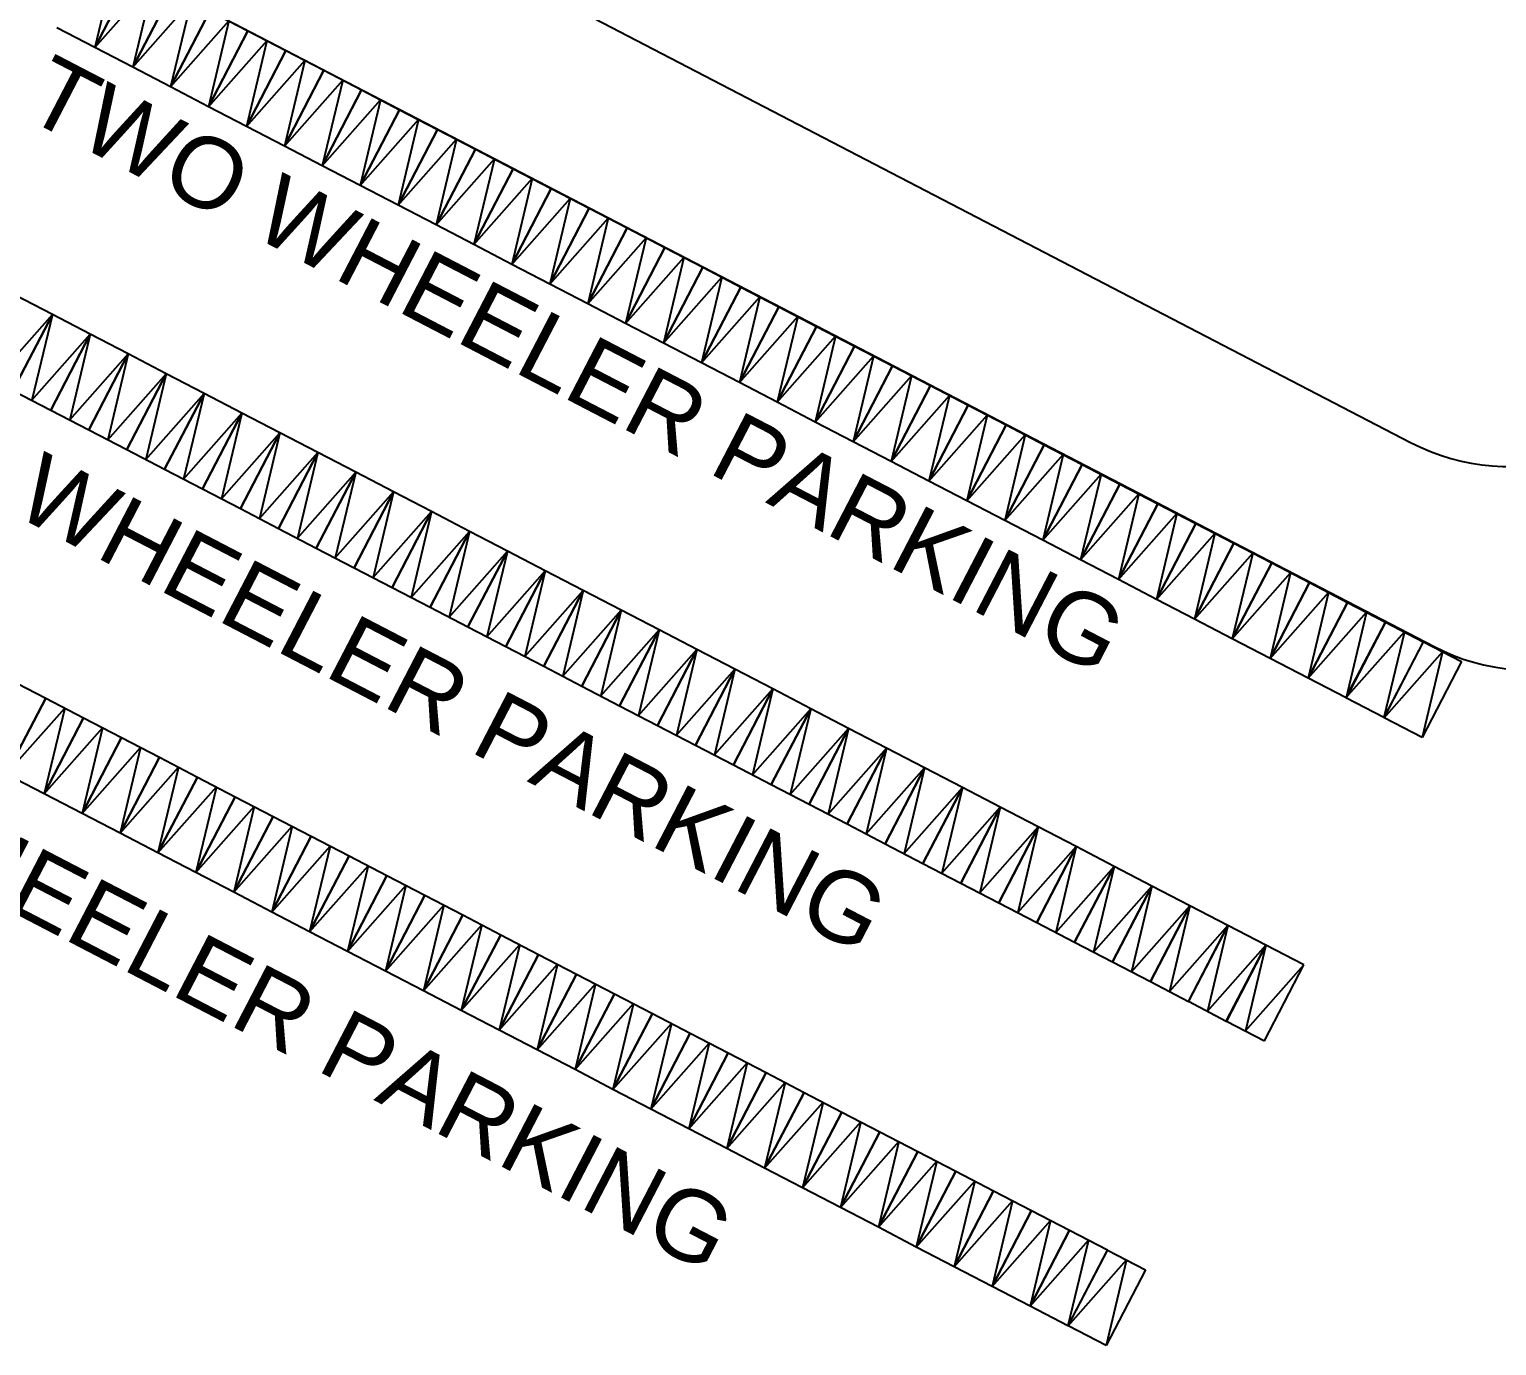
# Model space of a CAD drawing. Header units: millimetres. Extents: x 587797 to 2274247, y 1711 to 439204.
# Drawn here: x 2010778 to 2045117, y 284357 to 315153 of the extents above; entities that cross this region are included whole.
import ezdxf

# ---------------------------------------------------------------- set-up
doc = ezdxf.new("R2010")
doc.units = ezdxf.units.MM
doc.styles.get("Standard").update_dxf_attribs({"font": 'arial.ttf'})

msp = doc.modelspace()

# ---------------------------------------------------------------- linework, layer by layer
for p, q in [((1995612.164, 330163.692), (2043101.512, 305488.98)), ((1993767.915, 326614.221), (2043653.566, 300714.539)), ((2012787.259, 316732.072), (2012308.819, 314726.805)), ((2012308.819, 314726.805), (2013230.943, 316501.541)), ((2013230.943, 316501.541), (2012308.819, 314726.805)), ((2012308.819, 314726.805), (2013674.627, 316271.009)), ((2013674.627, 316271.009), (2013196.186, 314265.743)), ((2013196.186, 314265.743), (2014118.311, 316040.478)), ((2014118.311, 316040.478), (2013196.186, 314265.743)), ((2013196.186, 314265.743), (2014561.995, 315809.947)), ((2014561.995, 315809.947), (2014083.554, 313804.681)), ((2014083.554, 313804.681), (2015005.679, 315579.416)), ((2015005.679, 315579.416), (2014083.554, 313804.681)), ((2015005.679, 315579.416), (2015893.046, 315118.354)), ((2014083.554, 313804.681), (2015449.363, 315348.885)), ((2015449.363, 315348.885), (2014970.922, 313343.618)), ((2012308.819, 314726.805), (2011421.451, 315187.867)), ((2014970.922, 313343.618), (2015893.046, 315118.354)), ((2015893.046, 315118.354), (2014970.922, 313343.618)), ((2015893.046, 315118.354), (2016780.414, 314657.292)), ((2013196.186, 314265.743), (2012308.819, 314726.805)), ((2014970.922, 313343.618), (2016336.73, 314887.823)), ((2016336.73, 314887.823), (2015858.29, 312882.556)), ((2015858.29, 312882.556), (2016780.414, 314657.292)), ((2016780.414, 314657.292), (2015858.29, 312882.556)), ((2016780.414, 314657.292), (2017667.782, 314196.229)), ((2014083.554, 313804.681), (2013196.186, 314265.743)), ((2015858.29, 312882.556), (2017224.098, 314426.761)), ((2017224.098, 314426.761), (2016745.658, 312421.494)), ((2016745.658, 312421.494), (2017667.782, 314196.229)), ((2017667.782, 314196.229), (2016745.658, 312421.494)), ((2016745.658, 312421.494), (2018111.466, 313965.698)), ((2018111.466, 313965.698), (2017633.025, 311960.432)), ((2017667.782, 314196.229), (2018555.15, 313735.167)), ((2014970.922, 313343.618), (2014083.554, 313804.681)), ((2017633.025, 311960.432), (2018555.15, 313735.167)), ((2018555.15, 313735.167), (2017633.025, 311960.432)), ((2018555.15, 313735.167), (2019442.518, 313274.105)), ((2015858.29, 312882.556), (2014970.922, 313343.618)), ((2017633.025, 311960.432), (2018998.834, 313504.636)), ((2018998.834, 313504.636), (2018520.393, 311499.369)), ((2018520.393, 311499.369), (2019442.518, 313274.105)), ((2019442.518, 313274.105), (2018520.393, 311499.369)), ((2019442.518, 313274.105), (2020329.886, 312813.043)), ((2016745.658, 312421.494), (2015858.29, 312882.556)), ((2018520.393, 311499.369), (2019886.202, 313043.574)), ((2019886.202, 313043.574), (2019407.761, 311038.307)), ((2019407.761, 311038.307), (2020329.886, 312813.043)), ((2020329.886, 312813.043), (2019407.761, 311038.307)), ((2019407.761, 311038.307), (2020773.569, 312582.512)), ((2020773.569, 312582.512), (2020295.129, 310577.245)), ((2020329.886, 312813.043), (2021217.253, 312351.981)), ((2017633.025, 311960.432), (2016745.658, 312421.494)), ((2020295.129, 310577.245), (2021217.253, 312351.981)), ((2021217.253, 312351.981), (2020295.129, 310577.245)), ((2021217.253, 312351.981), (2022104.621, 311890.918)), ((2018520.393, 311499.369), (2017633.025, 311960.432)), ((2020295.129, 310577.245), (2021660.937, 312121.449)), ((2021660.937, 312121.449), (2021182.497, 310116.183)), ((2021182.497, 310116.183), (2022104.621, 311890.918)), ((2022104.621, 311890.918), (2021182.497, 310116.183)), ((2022104.621, 311890.918), (2022991.989, 311429.856)), ((2019407.761, 311038.307), (2018520.393, 311499.369)), ((2021182.497, 310116.183), (2022548.305, 311660.387)), ((2022548.305, 311660.387), (2022069.864, 309655.12)), ((2022069.864, 309655.12), (2022991.989, 311429.856)), ((2022991.989, 311429.856), (2022069.864, 309655.12)), ((2022069.864, 309655.12), (2023435.673, 311199.325)), ((2023435.673, 311199.325), (2022957.232, 309194.058)), ((2022991.989, 311429.856), (2023879.357, 310968.794)), ((2020295.129, 310577.245), (2019407.761, 311038.307)), ((2022957.232, 309194.058), (2023879.357, 310968.794)), ((2023879.357, 310968.794), (2022957.232, 309194.058)), ((2023879.357, 310968.794), (2024766.725, 310507.732)), ((2021182.497, 310116.183), (2020295.129, 310577.245)), ((2022957.232, 309194.058), (2024323.041, 310738.263)), ((2024323.041, 310738.263), (2023844.6, 308732.996)), ((2023844.6, 308732.996), (2024766.725, 310507.732)), ((2024766.725, 310507.732), (2023844.6, 308732.996)), ((2024766.725, 310507.732), (2025654.092, 310046.669)), ((2022069.864, 309655.12), (2021182.497, 310116.183)), ((2023844.6, 308732.996), (2025210.408, 310277.2)), ((2025210.408, 310277.2), (2024731.968, 308271.934)), ((2024731.968, 308271.934), (2025654.092, 310046.669)), ((2025654.092, 310046.669), (2024731.968, 308271.934)), ((2024731.968, 308271.934), (2026097.776, 309816.138)), ((2026097.776, 309816.138), (2025619.336, 307810.872)), ((2025654.092, 310046.669), (2026541.46, 309585.607)), ((2022957.232, 309194.058), (2022069.864, 309655.12)), ((2025619.336, 307810.872), (2026541.46, 309585.607)), ((2026541.46, 309585.607), (2025619.336, 307810.872)), ((2026541.46, 309585.607), (2027428.828, 309124.545)), ((2023844.6, 308732.996), (2022957.232, 309194.058)), ((2025619.336, 307810.872), (2026985.144, 309355.076)), ((2026985.144, 309355.076), (2026506.703, 307349.809)), ((2026506.703, 307349.809), (2027428.828, 309124.545)), ((2027428.828, 309124.545), (2026506.703, 307349.809)), ((2027428.828, 309124.545), (2028316.196, 308663.483)), ((2011317.181, 308480.474), (2010429.813, 308941.536)), ((2024731.968, 308271.934), (2023844.6, 308732.996)), ((2026506.703, 307349.809), (2027872.512, 308894.014)), ((2027872.512, 308894.014), (2027394.071, 306888.747)), ((2009951.372, 306936.269), (2011317.181, 308480.474)), ((2011317.181, 308480.474), (2010395.056, 306705.738)), ((2010395.056, 306705.738), (2011317.181, 308480.474)), ((2011317.181, 308480.474), (2010838.74, 306475.207)), ((2012204.549, 308019.411), (2011317.181, 308480.474)), ((2027394.071, 306888.747), (2028316.196, 308663.483)), ((2028316.196, 308663.483), (2027394.071, 306888.747)), ((2027394.071, 306888.747), (2028759.88, 308432.952)), ((2028759.88, 308432.952), (2028281.439, 306427.685)), ((2028316.196, 308663.483), (2029203.564, 308202.42)), ((2025619.336, 307810.872), (2024731.968, 308271.934)), ((2028281.439, 306427.685), (2029203.564, 308202.42)), ((2029203.564, 308202.42), (2028281.439, 306427.685)), ((2029203.564, 308202.42), (2030090.931, 307741.358)), ((2010838.74, 306475.207), (2012204.549, 308019.411)), ((2012204.549, 308019.411), (2011282.424, 306244.676)), ((2011282.424, 306244.676), (2012204.549, 308019.411)), ((2012204.549, 308019.411), (2011726.108, 306014.145)), ((2013091.916, 307558.349), (2012204.549, 308019.411)), ((2026506.703, 307349.809), (2025619.336, 307810.872)), ((2028281.439, 306427.685), (2029647.247, 307971.889)), ((2029647.247, 307971.889), (2029168.807, 305966.623)), ((2029168.807, 305966.623), (2030090.931, 307741.358)), ((2030090.931, 307741.358), (2029168.807, 305966.623)), ((2030090.931, 307741.358), (2030978.299, 307280.296)), ((2011726.108, 306014.145), (2013091.916, 307558.349)), ((2013091.916, 307558.349), (2012169.792, 305783.614)), ((2012169.792, 305783.614), (2013091.916, 307558.349)), ((2013091.916, 307558.349), (2012613.476, 305553.083)), ((2013979.284, 307097.287), (2013091.916, 307558.349)), ((2027394.071, 306888.747), (2026506.703, 307349.809)), ((2029168.807, 305966.623), (2030534.615, 307510.827)), ((2030534.615, 307510.827), (2030056.175, 305505.56)), ((2012613.476, 305553.083), (2013979.284, 307097.287)), ((2013979.284, 307097.287), (2013057.16, 305322.551)), ((2013057.16, 305322.551), (2013979.284, 307097.287)), ((2013979.284, 307097.287), (2013500.844, 305092.02)), ((2014866.652, 306636.225), (2013979.284, 307097.287)), ((2030056.175, 305505.56), (2030978.299, 307280.296)), ((2030978.299, 307280.296), (2030056.175, 305505.56)), ((2030056.175, 305505.56), (2031421.983, 307049.765)), ((2031421.983, 307049.765), (2030943.542, 305044.498)), ((2030978.299, 307280.296), (2031865.667, 306819.234)), ((2010395.056, 306705.738), (2011282.424, 306244.676)), ((2028281.439, 306427.685), (2027394.071, 306888.747)), ((2030943.542, 305044.498), (2031865.667, 306819.234)), ((2031865.667, 306819.234), (2030943.542, 305044.498)), ((2031865.667, 306819.234), (2032753.035, 306358.171)), ((2013500.844, 305092.02), (2014866.652, 306636.225)), ((2014866.652, 306636.225), (2013944.528, 304861.489)), ((2013944.528, 304861.489), (2014866.652, 306636.225)), ((2014866.652, 306636.225), (2014388.211, 304630.958)), ((2015754.02, 306175.163), (2014866.652, 306636.225)), ((2029168.807, 305966.623), (2028281.439, 306427.685)), ((2030943.542, 305044.498), (2032309.351, 306588.703)), ((2032309.351, 306588.703), (2031830.91, 304583.436)), ((2031830.91, 304583.436), (2032753.035, 306358.171)), ((2032753.035, 306358.171), (2031830.91, 304583.436)), ((2032753.035, 306358.171), (2033640.403, 305897.109)), ((2011282.424, 306244.676), (2012169.792, 305783.614)), ((2014388.211, 304630.958), (2015754.02, 306175.163)), ((2015754.02, 306175.163), (2014831.895, 304400.427)), ((2014831.895, 304400.427), (2015754.02, 306175.163)), ((2015754.02, 306175.163), (2015275.579, 304169.896)), ((2016641.388, 305714.1), (2015754.02, 306175.163)), ((2030056.175, 305505.56), (2029168.807, 305966.623)), ((2031830.91, 304583.436), (2033196.719, 306127.64)), ((2033196.719, 306127.64), (2032718.278, 304122.374)), ((2012169.792, 305783.614), (2013057.16, 305322.551)), ((2015275.579, 304169.896), (2016641.388, 305714.1)), ((2016641.388, 305714.1), (2015719.263, 303939.365)), ((2015719.263, 303939.365), (2016641.388, 305714.1)), ((2016641.388, 305714.1), (2016162.947, 303708.834)), ((2017528.755, 305253.038), (2016641.388, 305714.1)), ((2032718.278, 304122.374), (2033640.403, 305897.109)), ((2033640.403, 305897.109), (2032718.278, 304122.374)), ((2032718.278, 304122.374), (2034084.086, 305666.578)), ((2034084.086, 305666.578), (2033605.646, 303661.311)), ((2033640.403, 305897.109), (2034527.77, 305436.047)), ((2013057.16, 305322.551), (2013944.528, 304861.489)), ((2030943.542, 305044.498), (2030056.175, 305505.56)), ((2033605.646, 303661.311), (2034527.77, 305436.047)), ((2034527.77, 305436.047), (2033605.646, 303661.311)), ((2034527.77, 305436.047), (2035415.138, 304974.985)), ((2016162.947, 303708.834), (2017528.755, 305253.038)), ((2017528.755, 305253.038), (2016606.631, 303478.302)), ((2016606.631, 303478.302), (2017528.755, 305253.038)), ((2017528.755, 305253.038), (2017050.315, 303247.771)), ((2018416.123, 304791.976), (2017528.755, 305253.038)), ((2031830.91, 304583.436), (2030943.542, 305044.498)), ((2033605.646, 303661.311), (2034971.454, 305205.516)), ((2034971.454, 305205.516), (2034493.014, 303200.249)), ((2034493.014, 303200.249), (2035415.138, 304974.985)), ((2035415.138, 304974.985), (2034493.014, 303200.249)), ((2035415.138, 304974.985), (2036302.506, 304513.923)), ((2013944.528, 304861.489), (2014831.895, 304400.427)), ((2017050.315, 303247.771), (2018416.123, 304791.976)), ((2018416.123, 304791.976), (2017493.999, 303017.24)), ((2017493.999, 303017.24), (2018416.123, 304791.976)), ((2018416.123, 304791.976), (2017937.683, 302786.709)), ((2019303.491, 304330.914), (2018416.123, 304791.976)), ((2034493.014, 303200.249), (2035858.822, 304744.454)), ((2035858.822, 304744.454), (2035380.382, 302739.187)), ((2014831.895, 304400.427), (2015719.263, 303939.365)), ((2017937.683, 302786.709), (2019303.491, 304330.914)), ((2019303.491, 304330.914), (2018381.367, 302556.178)), ((2018381.367, 302556.178), (2019303.491, 304330.914)), ((2019303.491, 304330.914), (2018825.05, 302325.647)), ((2020190.859, 303869.851), (2019303.491, 304330.914)), ((2032718.278, 304122.374), (2031830.91, 304583.436)), ((2035380.382, 302739.187), (2036302.506, 304513.923)), ((2036302.506, 304513.923), (2035380.382, 302739.187)), ((2035380.382, 302739.187), (2036746.19, 304283.391)), ((2036746.19, 304283.391), (2036267.749, 302278.125)), ((2036302.506, 304513.923), (2037189.874, 304052.86)), ((2015719.263, 303939.365), (2016606.631, 303478.302)), ((2033605.646, 303661.311), (2032718.278, 304122.374)), ((2036267.749, 302278.125), (2037189.874, 304052.86)), ((2037189.874, 304052.86), (2036267.749, 302278.125)), ((2037189.874, 304052.86), (2038077.242, 303591.798)), ((2018825.05, 302325.647), (2020190.859, 303869.851)), ((2020190.859, 303869.851), (2019268.734, 302095.116)), ((2019268.734, 302095.116), (2020190.859, 303869.851)), ((2020190.859, 303869.851), (2019712.418, 301864.585)), ((2021078.227, 303408.789), (2020190.859, 303869.851)), ((2034493.014, 303200.249), (2033605.646, 303661.311)), ((2036267.749, 302278.125), (2037633.558, 303822.329)), ((2037633.558, 303822.329), (2037155.117, 301817.062)), ((2037155.117, 301817.062), (2038077.242, 303591.798)), ((2038077.242, 303591.798), (2037155.117, 301817.062)), ((2038077.242, 303591.798), (2038964.609, 303130.736)), ((2016606.631, 303478.302), (2017493.999, 303017.24)), ((2019712.418, 301864.585), (2021078.227, 303408.789)), ((2021078.227, 303408.789), (2020156.102, 301634.054)), ((2020156.102, 301634.054), (2021078.227, 303408.789)), ((2021078.227, 303408.789), (2020599.786, 301403.522)), ((2021965.594, 302947.727), (2021078.227, 303408.789)), ((2037155.117, 301817.062), (2038520.925, 303361.267)), ((2038520.925, 303361.267), (2038042.485, 301356)), ((2017493.999, 303017.24), (2018381.367, 302556.178)), ((2020599.786, 301403.522), (2021965.594, 302947.727)), ((2021965.594, 302947.727), (2021043.47, 301172.991)), ((2021043.47, 301172.991), (2021965.594, 302947.727)), ((2021965.594, 302947.727), (2021487.154, 300942.46)), ((2022852.962, 302486.665), (2021965.594, 302947.727)), ((2035380.382, 302739.187), (2034493.014, 303200.249)), ((2038042.485, 301356), (2038964.609, 303130.736)), ((2038964.609, 303130.736), (2038042.485, 301356)), ((2038042.485, 301356), (2039408.293, 302900.205)), ((2039408.293, 302900.205), (2038929.853, 300894.938)), ((2038964.609, 303130.736), (2039851.977, 302669.674)), ((2018381.367, 302556.178), (2019268.734, 302095.116)), ((2036267.749, 302278.125), (2035380.382, 302739.187)), ((2038929.853, 300894.938), (2039851.977, 302669.674)), ((2039851.977, 302669.674), (2038929.853, 300894.938)), ((2039851.977, 302669.674), (2040739.345, 302208.611)), ((2021487.154, 300942.46), (2022852.962, 302486.665)), ((2022852.962, 302486.665), (2021930.838, 300711.929)), ((2021930.838, 300711.929), (2022852.962, 302486.665)), ((2022852.962, 302486.665), (2022374.522, 300481.398)), ((2023740.33, 302025.602), (2022852.962, 302486.665)), ((2037155.117, 301817.062), (2036267.749, 302278.125)), ((2038929.853, 300894.938), (2040295.661, 302439.143)), ((2040295.661, 302439.143), (2039817.221, 300433.876)), ((2039817.221, 300433.876), (2040739.345, 302208.611)), ((2040739.345, 302208.611), (2039817.221, 300433.876)), ((2040739.345, 302208.611), (2041626.713, 301747.549)), ((2019268.734, 302095.116), (2020156.102, 301634.054)), ((2022374.522, 300481.398), (2023740.33, 302025.602)), ((2023740.33, 302025.602), (2022818.206, 300250.867)), ((2022818.206, 300250.867), (2023740.33, 302025.602)), ((2023740.33, 302025.602), (2023261.89, 300020.336)), ((2024627.698, 301564.54), (2023740.33, 302025.602)), ((2039817.221, 300433.876), (2041183.029, 301978.08)), ((2041183.029, 301978.08), (2040704.588, 299972.814)), ((2020156.102, 301634.054), (2021043.47, 301172.991)), ((2023261.89, 300020.336), (2024627.698, 301564.54)), ((2024627.698, 301564.54), (2023705.573, 299789.805)), ((2023705.573, 299789.805), (2024627.698, 301564.54)), ((2024627.698, 301564.54), (2024149.257, 299559.274)), ((2025515.066, 301103.478), (2024627.698, 301564.54)), ((2038042.485, 301356), (2037155.117, 301817.062)), ((2040704.588, 299972.814), (2041626.713, 301747.549)), ((2041626.713, 301747.549), (2040704.588, 299972.814)), ((2040704.588, 299972.814), (2042070.397, 301517.018)), ((2042070.397, 301517.018), (2041591.956, 299511.751)), ((2041626.713, 301747.549), (2042514.081, 301286.487)), ((2021043.47, 301172.991), (2021930.838, 300711.929)), ((2038929.853, 300894.938), (2038042.485, 301356)), ((2041591.321, 299512.081), (2042513.445, 301286.817)), ((2042514.081, 301286.487), (2041591.956, 299511.751)), ((2042513.445, 301286.817), (2043400.813, 300825.755)), ((2024149.257, 299559.274), (2025515.066, 301103.478)), ((2025515.066, 301103.478), (2024592.941, 299328.742)), ((2024592.941, 299328.742), (2025515.066, 301103.478)), ((2025515.066, 301103.478), (2025036.625, 299098.211)), ((2026402.433, 300642.416), (2025515.066, 301103.478)), ((2039817.221, 300433.876), (2038929.853, 300894.938)), ((2041591.321, 299512.081), (2042957.129, 301056.286)), ((2042957.129, 301056.286), (2042478.688, 299051.019)), ((2043400.813, 300825.755), (2042478.688, 299051.019)), ((2042483.147, 299048.703), (2043405.272, 300823.438)), ((2043405.272, 300823.438), (2044292.639, 300362.376)), ((2021930.838, 300711.929), (2022818.206, 300250.867)), ((2025036.625, 299098.211), (2026402.433, 300642.416)), ((2026402.433, 300642.416), (2025480.309, 298867.68)), ((2025480.309, 298867.68), (2026402.433, 300642.416)), ((2026402.433, 300642.416), (2025923.993, 298637.149)), ((2027289.801, 300181.354), (2026402.433, 300642.416)), ((2042483.147, 299048.703), (2043848.955, 300592.907)), ((2043848.955, 300592.907), (2043370.515, 298587.64)), ((2022818.206, 300250.867), (2023705.573, 299789.805)), ((2025923.993, 298637.149), (2027289.801, 300181.354)), ((2027289.801, 300181.354), (2026367.677, 298406.618)), ((2026367.677, 298406.618), (2027289.801, 300181.354)), ((2027289.801, 300181.354), (2026811.361, 298176.087)), ((2028177.169, 299720.291), (2027289.801, 300181.354)), ((2040704.588, 299972.814), (2039817.221, 300433.876)), ((2044292.639, 300362.376), (2043370.515, 298587.64)), ((2010273.953, 299965.946), (2011161.32, 299504.884)), ((2023705.573, 299789.805), (2024592.941, 299328.742)), ((2041591.956, 299511.751), (2040704.588, 299972.814)), ((2010239.196, 297730.148), (2011161.32, 299504.884)), ((2011161.32, 299504.884), (2010239.196, 297730.148)), ((2011161.32, 299504.884), (2012048.688, 299043.821)), ((2026811.361, 298176.087), (2028177.169, 299720.291)), ((2028177.169, 299720.291), (2027255.045, 297945.556)), ((2027255.045, 297945.556), (2028177.169, 299720.291)), ((2028177.169, 299720.291), (2027698.729, 297715.025)), ((2029064.537, 299259.229), (2028177.169, 299720.291)), ((2042478.688, 299051.019), (2041591.321, 299512.081)), ((2010239.196, 297730.148), (2011605.004, 299274.353)), ((2011605.004, 299274.353), (2011126.564, 297269.086)), ((2024592.941, 299328.742), (2025480.309, 298867.68)), ((2027698.729, 297715.025), (2029064.537, 299259.229)), ((2029064.537, 299259.229), (2028142.412, 297484.493)), ((2028142.412, 297484.493), (2029064.537, 299259.229)), ((2029064.537, 299259.229), (2028586.096, 297253.962)), ((2029951.905, 298798.167), (2029064.537, 299259.229)), ((2011126.564, 297269.086), (2012048.688, 299043.821)), ((2012048.688, 299043.821), (2011126.564, 297269.086)), ((2011126.564, 297269.086), (2012492.372, 298813.29)), ((2012492.372, 298813.29), (2012013.931, 296808.024)), ((2012048.688, 299043.821), (2012936.056, 298582.759)), ((2025480.309, 298867.68), (2026367.677, 298406.618)), ((2028586.096, 297253.962), (2029951.905, 298798.167)), ((2029951.905, 298798.167), (2029029.78, 297023.431)), ((2029029.78, 297023.431), (2029951.905, 298798.167)), ((2029951.905, 298798.167), (2029473.464, 296792.9)), ((2030839.273, 298337.105), (2029951.905, 298798.167)), ((2043370.515, 298587.64), (2042483.147, 299048.703)), ((2012013.931, 296808.024), (2012936.056, 298582.759)), ((2012936.056, 298582.759), (2012013.931, 296808.024)), ((2012936.056, 298582.759), (2013823.424, 298121.697)), ((2012013.931, 296808.024), (2013379.74, 298352.228)), ((2013379.74, 298352.228), (2012901.299, 296346.961)), ((2012901.299, 296346.961), (2013823.424, 298121.697)), ((2013823.424, 298121.697), (2012901.299, 296346.961)), ((2013823.424, 298121.697), (2014710.792, 297660.635)), ((2026367.677, 298406.618), (2027255.045, 297945.556)), ((2029473.464, 296792.9), (2030839.273, 298337.105)), ((2030839.273, 298337.105), (2029917.148, 296562.369)), ((2029917.148, 296562.369), (2030839.273, 298337.105)), ((2030839.273, 298337.105), (2030360.832, 296331.838)), ((2031726.64, 297876.042), (2030839.273, 298337.105)), ((2011126.564, 297269.086), (2010239.196, 297730.148)), ((2012901.299, 296346.961), (2014267.108, 297891.166)), ((2014267.108, 297891.166), (2013788.667, 295885.899)), ((2027255.045, 297945.556), (2028142.412, 297484.493)), ((2030360.832, 296331.838), (2031726.64, 297876.042)), ((2031726.64, 297876.042), (2030804.516, 296101.307)), ((2030804.516, 296101.307), (2031726.64, 297876.042)), ((2031726.64, 297876.042), (2031248.2, 295870.776)), ((2032614.008, 297414.98), (2031726.64, 297876.042)), ((2013788.667, 295885.899), (2014710.792, 297660.635)), ((2014710.792, 297660.635), (2013788.667, 295885.899)), ((2013788.667, 295885.899), (2015154.475, 297430.104)), ((2015154.475, 297430.104), (2014676.035, 295424.837)), ((2014710.792, 297660.635), (2015598.159, 297199.573)), ((2028142.412, 297484.493), (2029029.78, 297023.431)), ((2031248.2, 295870.776), (2032614.008, 297414.98)), ((2032614.008, 297414.98), (2031691.884, 295640.245)), ((2031691.884, 295640.245), (2032614.008, 297414.98)), ((2032614.008, 297414.98), (2032135.568, 295409.713)), ((2033501.376, 296953.918), (2032614.008, 297414.98)), ((2012013.931, 296808.024), (2011126.564, 297269.086)), ((2014676.035, 295424.837), (2015598.159, 297199.573)), ((2015598.159, 297199.573), (2014676.035, 295424.837)), ((2015598.159, 297199.573), (2016485.527, 296738.51)), ((2012901.299, 296346.961), (2012013.931, 296808.024)), ((2014676.035, 295424.837), (2016041.843, 296969.041)), ((2016041.843, 296969.041), (2015563.403, 294963.775)), ((2015563.403, 294963.775), (2016485.527, 296738.51)), ((2016485.527, 296738.51), (2015563.403, 294963.775)), ((2016485.527, 296738.51), (2017372.895, 296277.448)), ((2029029.78, 297023.431), (2029917.148, 296562.369)), ((2032135.568, 295409.713), (2033501.376, 296953.918)), ((2033501.376, 296953.918), (2032579.251, 295179.182)), ((2032579.251, 295179.182), (2033501.376, 296953.918)), ((2033501.376, 296953.918), (2033022.935, 294948.651)), ((2034388.744, 296492.856), (2033501.376, 296953.918)), ((2013788.667, 295885.899), (2012901.299, 296346.961)), ((2015563.403, 294963.775), (2016929.211, 296507.979)), ((2016929.211, 296507.979), (2016450.771, 294502.712)), ((2029917.148, 296562.369), (2030804.516, 296101.307)), ((2033022.935, 294948.651), (2034388.744, 296492.856)), ((2034388.744, 296492.856), (2033466.619, 294718.12)), ((2033466.619, 294718.12), (2034388.744, 296492.856)), ((2034388.744, 296492.856), (2033910.303, 294487.589)), ((2035276.112, 296031.793), (2034388.744, 296492.856)), ((2016450.771, 294502.712), (2017372.895, 296277.448)), ((2017372.895, 296277.448), (2016450.771, 294502.712)), ((2016450.771, 294502.712), (2017816.579, 296046.917)), ((2017816.579, 296046.917), (2017338.138, 294041.65)), ((2017372.895, 296277.448), (2018260.263, 295816.386)), ((2030804.516, 296101.307), (2031691.884, 295640.245)), ((2033910.303, 294487.589), (2035276.112, 296031.793)), ((2035276.112, 296031.793), (2034353.987, 294257.058)), ((2034353.987, 294257.058), (2035276.112, 296031.793)), ((2035276.112, 296031.793), (2034797.671, 294026.527)), ((2036163.479, 295570.731), (2035276.112, 296031.793)), ((2014676.035, 295424.837), (2013788.667, 295885.899)), ((2017338.138, 294041.65), (2018260.263, 295816.386)), ((2018260.263, 295816.386), (2017338.138, 294041.65)), ((2018260.263, 295816.386), (2019147.631, 295355.324)), ((2015563.403, 294963.775), (2014676.035, 295424.837)), ((2017338.138, 294041.65), (2018703.947, 295585.855)), ((2018703.947, 295585.855), (2018225.506, 293580.588)), ((2018225.506, 293580.588), (2019147.631, 295355.324)), ((2019147.631, 295355.324), (2018225.506, 293580.588)), ((2019147.631, 295355.324), (2020034.998, 294894.261)), ((2031691.884, 295640.245), (2032579.251, 295179.182)), ((2034797.671, 294026.527), (2036163.479, 295570.731)), ((2036163.479, 295570.731), (2035241.355, 293795.996)), ((2035241.355, 293795.996), (2036163.479, 295570.731)), ((2036163.479, 295570.731), (2035685.039, 293565.464)), ((2037050.847, 295109.669), (2036163.479, 295570.731)), ((2018225.506, 293580.588), (2019591.314, 295124.792)), ((2019591.314, 295124.792), (2019112.874, 293119.526)), ((2032579.251, 295179.182), (2033466.619, 294718.12)), ((2035685.039, 293565.464), (2037050.847, 295109.669)), ((2037050.847, 295109.669), (2036128.723, 293334.933)), ((2036128.723, 293334.933), (2037050.847, 295109.669)), ((2037050.847, 295109.669), (2036572.407, 293104.402)), ((2037938.215, 294648.607), (2037050.847, 295109.669)), ((2016450.771, 294502.712), (2015563.403, 294963.775)), ((2019112.874, 293119.526), (2020034.998, 294894.261)), ((2020034.998, 294894.261), (2019112.874, 293119.526)), ((2019112.874, 293119.526), (2020478.682, 294663.73)), ((2020478.682, 294663.73), (2020000.242, 292658.464)), ((2020034.998, 294894.261), (2020922.366, 294433.199)), ((2033466.619, 294718.12), (2034353.987, 294257.058)), ((2036572.407, 293104.402), (2037938.215, 294648.607)), ((2037938.215, 294648.607), (2037016.09, 292873.871)), ((2037016.09, 292873.871), (2037938.215, 294648.607)), ((2037938.215, 294648.607), (2037459.774, 292643.34)), ((2038825.583, 294187.545), (2037938.215, 294648.607)), ((2017338.138, 294041.65), (2016450.771, 294502.712)), ((2020000.242, 292658.464), (2020922.366, 294433.199)), ((2020922.366, 294433.199), (2020000.242, 292658.464)), ((2020922.366, 294433.199), (2021809.734, 293972.137)), ((2018225.506, 293580.588), (2017338.138, 294041.65)), ((2020000.242, 292658.464), (2021366.05, 294202.668)), ((2021366.05, 294202.668), (2020887.61, 292197.401)), ((2020887.61, 292197.401), (2021809.734, 293972.137)), ((2021809.734, 293972.137), (2020887.61, 292197.401)), ((2021809.734, 293972.137), (2022697.102, 293511.075)), ((2034353.987, 294257.058), (2035241.355, 293795.996)), ((2037459.774, 292643.34), (2038825.583, 294187.545)), ((2038824.947, 294187.875), (2037902.823, 292413.139)), ((2037903.458, 292412.809), (2038825.583, 294187.545)), ((2038824.947, 294187.875), (2038346.507, 292182.608)), ((2039712.315, 293726.812), (2038824.947, 294187.875)), ((2020887.61, 292197.401), (2022253.418, 293741.606)), ((2022253.418, 293741.606), (2021774.977, 291736.339)), ((2035241.355, 293795.996), (2036128.723, 293334.933)), ((2038346.507, 292182.608), (2039712.315, 293726.812)), ((2038790.191, 291952.077), (2039712.315, 293726.812)), ((2039716.774, 293724.496), (2038794.649, 291949.76)), ((2039716.774, 293724.496), (2039238.333, 291719.229)), ((2040604.142, 293263.434), (2039716.774, 293724.496)), ((2019112.874, 293119.526), (2018225.506, 293580.588)), ((2021774.977, 291736.339), (2022697.102, 293511.075)), ((2022697.102, 293511.075), (2021774.977, 291736.339)), ((2021774.977, 291736.339), (2023140.786, 293280.544)), ((2023140.786, 293280.544), (2022662.345, 291275.277)), ((2022697.102, 293511.075), (2023584.47, 293050.012)), ((2036128.723, 293334.933), (2037016.09, 292873.871)), ((2039238.333, 291719.229), (2040604.142, 293263.434)), ((2039682.017, 291488.698), (2040604.142, 293263.434)), ((2020000.242, 292658.464), (2019112.874, 293119.526)), ((2022662.345, 291275.277), (2023584.47, 293050.012)), ((2023584.47, 293050.012), (2022662.345, 291275.277)), ((2023584.47, 293050.012), (2024471.837, 292588.95)), ((2020887.61, 292197.401), (2020000.242, 292658.464)), ((2022662.345, 291275.277), (2024028.154, 292819.481)), ((2024028.154, 292819.481), (2023549.713, 290814.215)), ((2023549.713, 290814.215), (2024471.837, 292588.95)), ((2024471.837, 292588.95), (2023549.713, 290814.215)), ((2024471.837, 292588.95), (2025359.205, 292127.888)), ((2037016.09, 292873.871), (2037903.458, 292412.809)), ((2023549.713, 290814.215), (2024915.521, 292358.419)), ((2024915.521, 292358.419), (2024437.081, 290353.152)), ((2037902.823, 292413.139), (2038790.191, 291952.077)), ((2021774.977, 291736.339), (2020887.61, 292197.401)), ((2024437.081, 290353.152), (2025359.205, 292127.888)), ((2025359.205, 292127.888), (2024437.081, 290353.152)), ((2024437.081, 290353.152), (2025802.889, 291897.357)), ((2025802.889, 291897.357), (2025324.449, 289892.09)), ((2025359.205, 292127.888), (2026246.573, 291666.826)), ((2038794.649, 291949.76), (2039682.017, 291488.698)), ((2022662.345, 291275.277), (2021774.977, 291736.339)), ((2025324.449, 289892.09), (2026246.573, 291666.826)), ((2026246.573, 291666.826), (2025324.449, 289892.09)), ((2026246.573, 291666.826), (2027133.941, 291205.764)), ((2023549.713, 290814.215), (2022662.345, 291275.277)), ((2025324.449, 289892.09), (2026690.257, 291436.295)), ((2026690.257, 291436.295), (2026211.816, 289431.028)), ((2026211.816, 289431.028), (2027133.941, 291205.764)), ((2027133.941, 291205.764), (2026211.816, 289431.028)), ((2027133.941, 291205.764), (2028021.309, 290744.701)), ((2026211.816, 289431.028), (2027577.625, 290975.232)), ((2027577.625, 290975.232), (2027099.184, 288969.966)), ((2024437.081, 290353.152), (2023549.713, 290814.215)), ((2027099.184, 288969.966), (2028021.309, 290744.701)), ((2028021.309, 290744.701), (2027099.184, 288969.966)), ((2027099.184, 288969.966), (2028464.993, 290514.17)), ((2028464.993, 290514.17), (2027986.552, 288508.903)), ((2028021.309, 290744.701), (2028908.676, 290283.639)), ((2025324.449, 289892.09), (2024437.081, 290353.152)), ((2027986.552, 288508.903), (2028908.676, 290283.639)), ((2028908.676, 290283.639), (2027986.552, 288508.903)), ((2028908.676, 290283.639), (2029796.044, 289822.577)), ((2026211.816, 289431.028), (2025324.449, 289892.09)), ((2027986.552, 288508.903), (2029352.36, 290053.108)), ((2029352.36, 290053.108), (2028873.92, 288047.841)), ((2028873.92, 288047.841), (2029796.044, 289822.577)), ((2029796.044, 289822.577), (2028873.92, 288047.841)), ((2029796.044, 289822.577), (2030683.412, 289361.515)), ((2028873.92, 288047.841), (2030239.728, 289592.046)), ((2030239.728, 289592.046), (2029761.288, 287586.779)), ((2027099.184, 288969.966), (2026211.816, 289431.028)), ((2029761.288, 287586.779), (2030683.412, 289361.515)), ((2030683.412, 289361.515), (2029761.288, 287586.779)), ((2030683.412, 289361.515), (2031570.78, 288900.452)), ((2027986.552, 288508.903), (2027099.184, 288969.966)), ((2029761.288, 287586.779), (2031127.096, 289130.983)), ((2031127.096, 289130.983), (2030648.655, 287125.717)), ((2030648.655, 287125.717), (2031570.78, 288900.452)), ((2031570.78, 288900.452), (2030648.655, 287125.717)), ((2031570.78, 288900.452), (2032458.148, 288439.39)), ((2028873.92, 288047.841), (2027986.552, 288508.903)), ((2030648.655, 287125.717), (2032014.464, 288669.921)), ((2032014.464, 288669.921), (2031536.023, 286664.655)), ((2031536.023, 286664.655), (2032458.148, 288439.39)), ((2032458.148, 288439.39), (2031536.023, 286664.655)), ((2031536.023, 286664.655), (2032901.832, 288208.859)), ((2032901.832, 288208.859), (2032423.391, 286203.592)), ((2032458.148, 288439.39), (2033345.515, 287978.328)), ((2029761.288, 287586.779), (2028873.92, 288047.841)), ((2032423.391, 286203.592), (2033345.515, 287978.328)), ((2033345.515, 287978.328), (2032423.391, 286203.592)), ((2033345.515, 287978.328), (2034232.883, 287517.266)), ((2030648.655, 287125.717), (2029761.288, 287586.779)), ((2032423.391, 286203.592), (2033789.199, 287747.797)), ((2033789.199, 287747.797), (2033310.759, 285742.53)), ((2033310.759, 285742.53), (2034232.883, 287517.266)), ((2034232.883, 287517.266), (2033310.759, 285742.53)), ((2034232.883, 287517.266), (2035120.251, 287056.203)), ((2031536.023, 286664.655), (2030648.655, 287125.717)), ((2033310.759, 285742.53), (2034676.567, 287286.735)), ((2034676.567, 287286.735), (2034198.127, 285281.468)), ((2034197.491, 285281.798), (2035119.616, 287056.534)), ((2034197.491, 285281.798), (2035563.3, 286826.002)), ((2035120.251, 287056.203), (2034198.127, 285281.468)), ((2035563.3, 286826.002), (2035084.859, 284820.736)), ((2035119.616, 287056.534), (2036006.983, 286595.471)), ((2032423.391, 286203.592), (2031536.023, 286664.655)), ((2036006.983, 286595.471), (2035084.859, 284820.736)), ((2035089.318, 284818.419), (2036011.442, 286593.155)), ((2036011.442, 286593.155), (2036898.81, 286132.092)), ((2033310.759, 285742.53), (2032423.391, 286203.592)), ((2035089.318, 284818.419), (2036455.126, 286362.624)), ((2036455.126, 286362.624), (2035976.685, 284357.357)), ((2036898.81, 286132.092), (2035976.685, 284357.357)), ((2034198.127, 285281.468), (2033310.759, 285742.53)), ((2035084.859, 284820.736), (2034197.491, 285281.798)), ((2035976.685, 284357.357), (2035089.318, 284818.419))]:
    msp.add_line(p, q)
for centre, start, end in [((2045406.824, 309925.819), 242.5443274, 332.5443274), ((2045957.469, 305152.11), 242.5625186, 332.9530963)]:
    msp.add_arc(centre, 5000, start, end)

# ---------------------------------------------------------------- texts
for p in [(2010579.666, 313134.972), (2005003.077, 306610.161), (2001414.123, 299153.243)]:
    msp.add_text('TWO WHEELER PARKING', height=1652.2795, rotation=332.5443274).set_placement(p)

doc.saveas('drawing.dxf')
